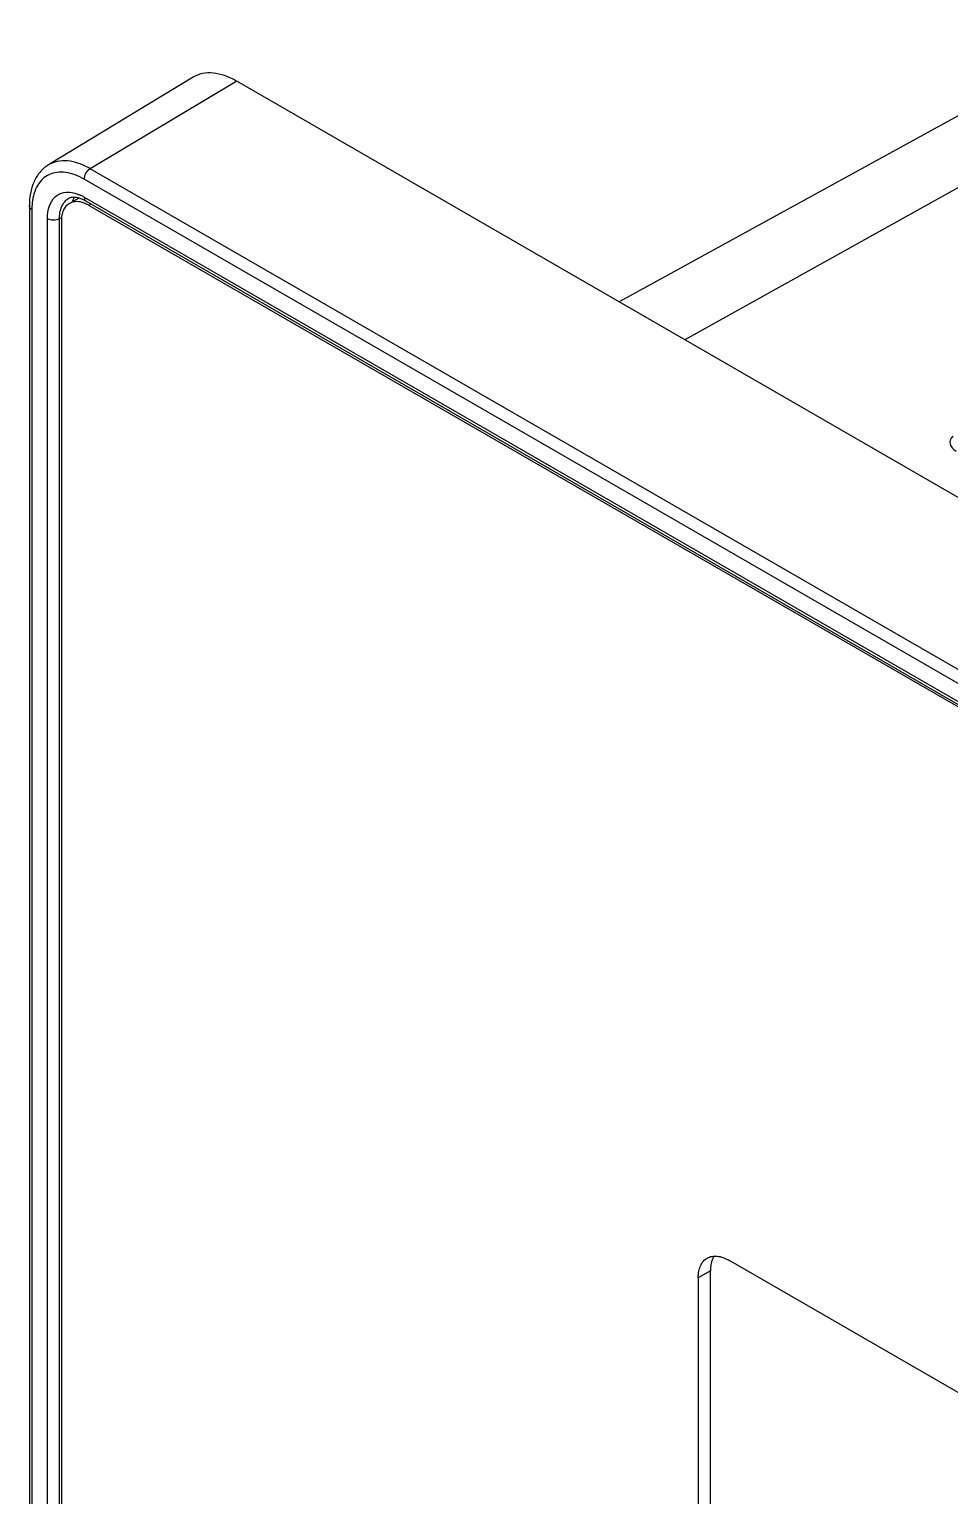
# Model space of a CAD drawing. Header units: millimetres. Extents: x 0 to 594, y 0 to 420.
# Drawn here: x 257.51 to 268.18, y 60.64 to 77.64 of the extents above; entities that cross this region are included whole.
import ezdxf

# ---------------------------------------------------------------- set-up
doc = ezdxf.new("R2010")
doc.units = ezdxf.units.MM
doc.header["$LTSCALE"] = 32.67
doc.layers.get('0').update_dxf_attribs({"linetype": 'CONTINUOUS'})
doc.layers.add('AUSFORMSCHRAEGEN', color=7, linetype='CONTINUOUS')
doc.layers.add('RUNDUNGEN', color=7, linetype='CONTINUOUS')

msp = doc.modelspace()

# ---------------------------------------------------------------- linework, layer by layer
at = {"color": 7, "linetype": 'CONTINUOUS'}
for p, q in [((258.0834, 75.6858), (257.9948, 75.6346)), ((258.2262, 75.616), (258.2003, 75.6011)), ((306.2836, 47.8404), (258.2003, 75.6011)), ((257.8821, 75.4174), (257.8821, 37.8583)), ((298.866, 44.1743), (265.6178, 63.37)), ((265.4057, 63.2475), (265.2643, 63.1658)), ((265.2643, 63.1658), (265.2643, 41.5857)), ((265.4057, 41.6674), (265.4057, 63.2475))]:
    msp.add_line(p, q, dxfattribs=at)
msp.add_arc((258.0432, 75.3575), 0.2884, 71.60635, 74.97216, dxfattribs=at)
for points, knots in [([(257.9753, 75.6234), (257.9605, 75.6148), (257.9327, 75.5914), (257.9031, 75.5431), (257.8855, 75.4835), (257.8821, 75.4402), (257.8821, 75.4174)], [0, 0, 0, 0, 0.2177722, 0.4509514, 0.7102001, 1, 1, 1, 1]), ([(258.118, 75.6361), (258.0931, 75.6427), (258.0437, 75.6491), (257.9952, 75.6348), (257.9753, 75.6234)], [0, 0, 0, 0, 0.5278958, 1, 1, 1, 1]), ([(258.2003, 75.6011), (258.1948, 75.6042), (258.1736, 75.6159), (258.1512, 75.6256), (258.1342, 75.6312)], [0, 0, 0, 0, 0.2607822, 1, 1, 1, 1]), ([(265.3679, 63.3947), (265.3843, 63.4042), (265.4222, 63.418), (265.4852, 63.4196), (265.5523, 63.4034), (265.5959, 63.3826), (265.6178, 63.37)], [0, 0, 0, 0, 0.217773, 0.4509526, 0.7102009, 1, 1, 1, 1]), ([(265.2643, 63.1658), (265.2643, 63.1912), (265.2681, 63.2393), (265.2877, 63.3055), (265.3205, 63.3593), (265.3514, 63.3852), (265.3679, 63.3947)], [0, 0, 0, 0, 0.2897999, 0.5490486, 0.7822278, 1, 1, 1, 1]), ([(265.4488, 63.4178), (265.4415, 63.4067), (265.4142, 63.354), (265.4057, 63.2932), (265.4057, 63.2475)], [0, 0, 0, 0, 0.2254813, 1, 1, 1, 1])]:
    msp.add_open_spline(points, degree=3, knots=knots, dxfattribs=at)
at = {"layer": 'AUSFORMSCHRAEGEN', "color": 7, "linetype": 'CONTINUOUS'}
for p, q in [((270.1003, 77.6421), (264.346, 74.4819)), ((259.4089, 77.086), (257.7318, 76.0694)), ((307.9983, 49.2795), (259.915, 77.0401))]:
    msp.add_line(p, q, dxfattribs=at)
msp.add_arc((258.2488, 75.5545), 0.2565, 155.68813, 159.84634, dxfattribs=at)
msp.add_ellipse((268.4304, 72.8488), major_axis=(0.25, -0.0037), ratio=0.5671821, start_param=2.6166566, end_param=3.935418, dxfattribs=at)
msp.add_open_spline([(259.915, 77.0401), (259.8705, 77.0659), (259.7819, 77.1079), (259.6457, 77.14), (259.5182, 77.1354), (259.4419, 77.106), (259.4089, 77.086)], degree=3, knots=[0, 0, 0, 0, 0.2901736, 0.5493444, 0.7821674, 1, 1, 1, 1], dxfattribs=at)
msp.add_open_spline([(258.0339, 75.6939), (258.0267, 75.6832), (258.0204, 75.6719), (258.0151, 75.6601)], degree=3, dxfattribs=at)
at = {"layer": 'RUNDUNGEN', "color": 7, "linetype": 'CONTINUOUS'}
for p, q in [((271.3348, 77.5096), (265.1097, 74.041)), ((259.915, 77.0401), (258.2167, 76.0254)), ((306.3, 48.2648), (258.2167, 76.0254)), ((306.2305, 48.143), (258.1473, 75.9037)), ((258.1473, 75.6954), (306.2305, 47.9348)), ((257.5112, 75.5942), (257.5112, 38.0351)), ((257.5405, 75.5533), (257.5405, 37.9943)), ((258.168, 75.6497), (306.2512, 47.889)), ((257.7208, 37.8902), (257.7208, 75.4492)), ((257.861, 75.4485), (257.8847, 75.4617)), ((257.861, 37.8895), (257.861, 75.4485))]:
    msp.add_line(p, q, dxfattribs=at)
for centre, radius, start, end in [((258.053, 75.5285), 0.1741, 128.26835, 132.85904), ((258.0496, 75.5328), 0.1686, 118.79922, 128.27061), ((257.9, 75.2734), 0.489, 63.39478, 66.90148), ((257.8781, 75.2297), 0.5379, 59.97464, 63.39707)]:
    msp.add_arc(centre, radius, start, end, dxfattribs=at)
for points, knots in [([(257.7318, 76.0694), (257.6956, 76.0474), (257.6291, 75.99), (257.5334, 75.8332), (257.5112, 75.6898), (257.5112, 75.5942)], [0, 0, 0, 0, 0.2331086, 0.4736262, 1, 1, 1, 1]), ([(258.2167, 76.0254), (258.1741, 76.05), (258.0892, 76.0903), (257.9588, 76.1211), (257.8366, 76.1167), (257.7635, 76.0885), (257.7318, 76.0694)], [0, 0, 0, 0, 0.2901723, 0.5493406, 0.7821692, 1, 1, 1, 1]), ([(258.1473, 75.9037), (258.1473, 75.9276), (258.1635, 75.975), (258.1961, 76.0131), (258.2167, 76.0254)], [0, 0, 0, 0, 0.4988738, 1, 1, 1, 1]), ([(258.1473, 75.9037), (258.0808, 75.942), (257.9484, 75.9977), (257.7689, 75.9822), (257.6633, 75.9117), (257.5791, 75.8058), (257.5517, 75.7011), (257.5443, 75.6295)], [0, 0, 0, 0, 0.2807652, 0.5116593, 0.6217572, 0.7367239, 1, 1, 1, 1]), ([(257.7208, 75.4492), (257.7208, 75.4983), (257.7319, 75.5893), (257.7986, 75.7049), (257.9136, 75.7617), (257.997, 75.7532), (258.0379, 75.7421)], [0, 0, 0, 0, 0.2881646, 0.5284996, 0.7512163, 1, 1, 1, 1]), ([(258.0537, 75.6924), (258.045, 75.6936), (258.0161, 75.6961), (257.986, 75.6903), (257.9683, 75.6806)], [0, 0, 0, 0, 0.3027574, 1, 1, 1, 1]), ([(258.1473, 75.6954), (258.1473, 75.6904), (258.1484, 75.6735), (258.1575, 75.6557), (258.168, 75.6497)], [0, 0, 0, 0, 0.2949927, 1, 1, 1, 1]), ([(257.5405, 75.5533), (257.5361, 75.5559), (257.522, 75.5653), (257.5112, 75.5821), (257.5112, 75.5942)], [0, 0, 0, 0, 0.2949935, 1, 1, 1, 1]), ([(257.861, 75.4485), (257.861, 75.47), (257.8656, 75.5438), (257.8956, 75.6201), (257.9345, 75.6561)], [0, 0, 0, 0, 0.2878282, 1, 1, 1, 1]), ([(257.7208, 75.4492), (257.7416, 75.4372), (257.7908, 75.4276), (257.84, 75.4368), (257.861, 75.4485)], [0, 0, 0, 0, 0.4988728, 1, 1, 1, 1])]:
    msp.add_open_spline(points, degree=3, knots=knots, dxfattribs=at)
for points in [[(258.0379, 75.7421), (258.0563, 75.7371), (258.0743, 75.7307), (258.0918, 75.7232)], [(258.0891, 75.6845), (258.0775, 75.688), (258.0656, 75.6907), (258.0537, 75.6924)], [(258.1276, 75.6702), (258.1151, 75.6758), (258.1022, 75.6806), (258.0891, 75.6845)], [(258.168, 75.6497), (258.1549, 75.6572), (258.1414, 75.6641), (258.1276, 75.6702)], [(257.5443, 75.6295), (257.5417, 75.6042), (257.5405, 75.5788), (257.5405, 75.5533)]]:
    msp.add_open_spline(points, degree=3, dxfattribs=at)

doc.saveas('drawing.dxf')
